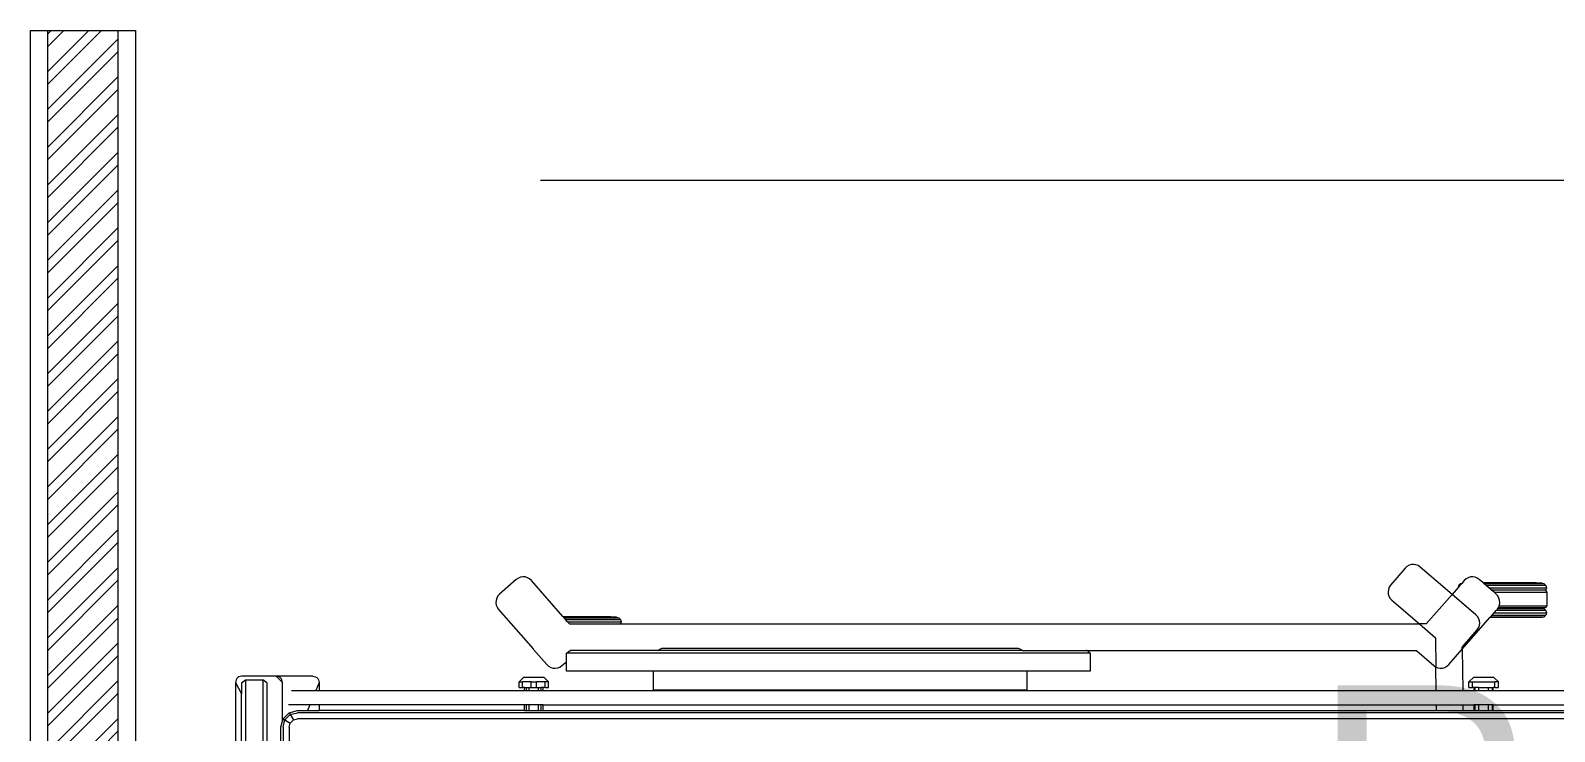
# Model space of a CAD drawing. Header units: millimetres. Extents: x -280308 to 6402717, y -14 to 2073074.
# Drawn here: x 9033 to 11210, y 489348 to 490348 of the extents above; entities that cross this region are included whole.
import ezdxf
from ezdxf.enums import TextEntityAlignment as Align

# ---------------------------------------------------------------- set-up
doc = ezdxf.new("R2010")
doc.units = ezdxf.units.MM
doc.layers.get('0').update_dxf_attribs({"lineweight": 0})
for name, color, linetype, lineweight in [('A-ALINE-3', 111, 'Continuous', 15), ('A-ALINE-6', 117, 'Continuous', 9), ('A-FURN-EQPM', 177, 'Continuous', 0), ('A-Z22-T-Anno_Text', 152, 'Continuous', 9)]:
    doc.layers.add(name, color=color, linetype=linetype, lineweight=lineweight)
doc.layers.add('A-FILL-1', color=7, linetype='Continuous', lineweight=0, true_color=0x454545)
doc.layers.add('A-TEXT', color=254, linetype='Continuous')
doc.styles.add('Annotative', font='arial.ttf', dxfattribs={"height": 1.25})
doc.styles.add('TGF_A', font='arial.ttf')

# ---------------------------------------------------------------- blocks, each defined once
blk = doc.blocks.new('A$C286adef0')
at = {"layer": 'A-FILL-1', "ltscale": 0.25}
h = blk.add_hatch(dxfattribs=at)
h.set_pattern_fill('ANSI32', color=256, scale=4, angle=180)
h.set_pattern_definition([(225, (159750.98, -38589.12), (26.940768, -26.940768), []), (225, (159733.02, -38589.12), (26.940768, -26.940768), [])])
h.paths.add_polyline_path([(55072.8, -12947), (55072.8, -10097), (55172.8, -10097), (55172.8, -12947)])
at = {"layer": 'A-ALINE-3', "linetype": 'Continuous'}
blk.add_lwpolyline([(55072.8, -12947), (55072.8, -10097), (55172.8, -10097), (55172.8, -12947)], close=True, dxfattribs=at)
at = {"layer": 'A-ALINE-6'}
blk.add_lwpolyline([(55047.8, -12947), (55047.8, -10097), (55197.8, -10097), (55197.8, -12947)], close=True, dxfattribs=at)
blk = doc.blocks.new('*U540')
at = {"lineweight": -2}
blk.add_line((19.23314, 0), (14.55073, 0), dxfattribs=at)
at = {"color": 7, "lineweight": -2, "style": 'TGF_A', "flags": 8}
for tag, height, p in [('NOTE1', 0.0625, (0, 0.3375)), ('DET', 0.09375, (0, 0.09612)), ('SHT', 0.075, (0, -0.10211)), ('NOTE2', 0.0625, (0, -0.39942))]:
    blk.add_attdef(tag, text='', height=height, dxfattribs=at).set_placement(p, align=Align.MIDDLE)
blk = doc.blocks.new('A$Cba193409')
at = {"layer": 'A-Z22-T-Anno_Text', "color": 7, "xscale": 4266.666666600002, "yscale": 4266.666666600002, "zscale": 4266.666666600002}
blk.add_blockref('*U540', (-74879.7, -8888.9), dxfattribs=at)
blk = doc.blocks.new('A$C872eac23')
at = {"color": 0, "linetype": 'ByBlock', "lineweight": -2}
for p, q in [((-0.5429, -0.0018), (-0.5426, 0.0002)), ((-0.5426, 0.0002), (-0.542, 0.0021)), ((-0.542, 0.0021), (-0.5409, 0.0037)), ((-0.5409, 0.0037), (-0.5396, 0.0051)), ((-0.5396, 0.0051), (-0.5379, 0.0061)), ((-0.5379, 0.0061), (-0.536, 0.0068)), ((-0.536, 0.0068), (-0.534, 0.007)), ((-0.534, 0.007), (-0.4063, 0.007)), ((-0.534, 0.007), (-0.518, -0.0014)), ((-0.5429, -0.0511), (-0.5429, -0.0018)), ((-0.5333, -0.0014), (-0.5378, -0.0071)), ((-0.5378, -0.0071), (-0.5378, -0.0321)), ((-0.5378, -0.0071), (0.5376, -0.0071)), ((-0.5333, -0.0014), (-0.518, -0.0014)), ((0.4222, -0.0014), (-0.518, -0.0014)), ((-0.5333, -0.0378), (-0.5378, -0.0321)), ((-0.5378, -0.0321), (0.5376, -0.0321)), ((-0.5333, -0.0378), (-0.4486, -0.0378)), ((-0.5429, -0.1034), (-0.5429, -0.0511)), ((-0.5426, -0.0531), (-0.5429, -0.0511)), ((-0.534, -0.06), (-0.5429, -0.0511)), ((-0.542, -0.055), (-0.5426, -0.0531)), ((-0.5409, -0.0566), (-0.542, -0.055)), ((-0.5396, -0.058), (-0.5409, -0.0566)), ((-0.5379, -0.0591), (-0.5396, -0.058)), ((-0.536, -0.0597), (-0.5379, -0.0591)), ((-0.534, -0.06), (-0.536, -0.0597)), ((-0.479, -0.06), (-0.534, -0.06)), ((-0.4821, -0.0608), (-0.4909, -0.0696)), ((-0.4805, -0.0636), (-0.4881, -0.0712)), ((-0.479, -0.06), (-0.4821, -0.0608)), ((-0.4821, -0.0608), (-0.4805, -0.0636)), ((-0.47, -0.0608), (-0.4805, -0.0636)), ((-0.4805, -0.0636), (-0.476, -0.0712)), ((-0.47, -0.0575), (-0.479, -0.06)), ((-0.4109, -0.0575), (-0.47, -0.0575)), ((-0.47, -0.0608), (0.4892, -0.0608)), ((-0.5224, -0.0729), (-0.5224, -0.1075)), ((-0.5019, -0.0991), (-0.5019, -0.0687)), ((-0.4909, -0.0696), (-0.4941, -0.0817)), ((-0.4941, -0.0817), (-0.4941, -0.0959)), ((-0.4909, -0.0696), (-0.4881, -0.0712)), ((-0.4881, -0.0712), (-0.4909, -0.0817)), ((-0.4909, -2.1111), (-0.4909, -0.0817)), ((-0.4881, -0.0712), (-0.4805, -0.0757)), ((-0.4805, -0.0757), (-0.4821, -0.0817)), ((-0.4821, -2.1111), (-0.4821, -0.0817)), ((-0.476, -0.0712), (-0.4805, -0.0757)), ((-0.47, -0.0696), (-0.476, -0.0712)), ((-0.47, -0.0696), (0.4892, -0.0696)), ((-0.5429, -0.1034), (-0.5426, -0.1054)), ((-0.5426, -0.1054), (-0.542, -0.1072)), ((-0.542, -0.1072), (-0.5409, -0.1089)), ((-0.534, -0.1122), (-0.5224, -0.1075)), ((-0.5224, -0.1075), (-0.5224, -0.1122)), ((-0.5019, -0.0991), (-0.4941, -0.0959)), ((-0.5019, -0.1122), (-0.5019, -0.0991)), ((-0.4941, -0.0959), (-0.4941, -0.1122)), ((-0.5409, -0.1089), (-0.5396, -0.1103)), ((-0.5396, -0.1103), (-0.5379, -0.1113)), ((-0.5379, -0.1113), (-0.536, -0.112)), ((-0.536, -0.112), (-0.534, -0.1122)), ((-0.534, -0.1122), (-0.5224, -0.1122)), ((-0.5224, -0.1122), (-0.5224, -0.4056)), ((-0.5019, -0.1122), (-0.4941, -0.1122)), ((-0.5019, -0.4056), (-0.5019, -0.1122)), ((-0.4941, -0.4056), (-0.4941, -0.1122)), ((-0.681, -0.3941), (-0.6601, -0.3701)), ((-0.6601, -0.3701), (-0.6575, -0.3677)), ((-0.6575, -0.3677), (-0.6545, -0.3661)), ((-0.6545, -0.3661), (-0.6512, -0.3651)), ((-0.6512, -0.3651), (-0.6479, -0.3649)), ((-0.6479, -0.3649), (-0.6445, -0.3654)), ((-0.6445, -0.3654), (-0.6414, -0.3667)), ((-0.6414, -0.3667), (-0.6384, -0.3687)), ((-0.6384, -0.3687), (-0.5819, -0.4181)), ((-0.6848, -0.4035), (-0.6843, -0.4002)), ((-0.6846, -0.4069), (-0.6848, -0.4035)), ((-0.6836, -0.4101), (-0.6846, -0.4069)), ((-0.6843, -0.4002), (-0.683, -0.397)), ((-0.6819, -0.4131), (-0.6836, -0.4101)), ((-0.683, -0.397), (-0.681, -0.3941)), ((-0.6796, -0.4157), (-0.6819, -0.4131)), ((-0.5348, -0.3981), (-0.5416, -0.405)), ((-0.5416, -0.405), (-0.5416, -0.4332)), ((-0.5267, -0.3981), (-0.5348, -0.3981)), ((-0.5348, -0.3981), (-0.5348, -0.403)), ((-0.5267, -0.403), (-0.5348, -0.403)), ((-0.5348, -0.4154), (-0.5348, -0.403)), ((-0.5267, -0.3981), (-0.5267, -0.403)), ((-0.5267, -0.4056), (-0.5267, -0.403)), ((-0.5224, -0.4056), (-0.5267, -0.4056)), ((-0.5267, -0.4056), (-0.5267, -0.4087)), ((-0.5224, -0.4087), (-0.5267, -0.4087)), ((-0.5267, -0.4087), (-0.5267, -0.4123)), ((-0.5224, -0.4123), (-0.5267, -0.4123)), ((-0.5267, -0.4123), (-0.5267, -0.4154)), ((-0.5224, -0.4056), (-0.5224, -0.4087)), ((-0.5224, -0.4087), (-0.5224, -0.4123)), ((-0.5224, -0.4123), (-0.5224, -0.4258)), ((-0.4941, -0.4056), (-0.5019, -0.4056)), ((-0.5019, -0.4087), (-0.5019, -0.4056)), ((-0.4941, -0.4087), (-0.5019, -0.4087)), ((-0.5019, -0.4123), (-0.5019, -0.4087)), ((-0.4941, -0.4123), (-0.5019, -0.4123)), ((-0.5019, -0.4258), (-0.5019, -0.4123)), ((-0.4941, -0.4056), (-0.4941, -0.4087)), ((-0.4941, -0.4087), (-0.4941, -0.4123)), ((-0.4941, -0.4123), (-0.4941, -0.4258)), ((-0.6281, -0.4607), (-0.6796, -0.4157)), ((-0.5819, -0.4181), (-0.5817, -0.4182)), ((-0.5819, -0.4181), (-0.5817, -0.4183)), ((-0.5817, -0.4183), (-0.5817, -0.4182)), ((-0.5817, -0.4182), (-0.5811, -0.4188)), ((-0.5817, -0.4183), (-0.5811, -0.4188)), ((-0.5811, -0.4188), (-0.5596, -0.4376)), ((-0.5348, -0.4401), (-0.5416, -0.4332)), ((-0.5267, -0.4154), (-0.5348, -0.4154)), ((-0.5348, -0.4154), (-0.5348, -0.4227)), ((-0.5267, -0.4227), (-0.5348, -0.4227)), ((-0.5348, -0.4352), (-0.5348, -0.4227)), ((-0.5267, -0.4352), (-0.5348, -0.4352)), ((-0.5348, -0.4401), (-0.5348, -0.4352)), ((-0.5267, -0.4154), (-0.5267, -0.4227)), ((-0.5267, -0.4227), (-0.5267, -0.4258)), ((-0.5224, -0.4258), (-0.5267, -0.4258)), ((-0.5267, -0.4258), (-0.5267, -0.4294)), ((-0.5224, -0.4294), (-0.5267, -0.4294)), ((-0.5267, -0.4326), (-0.5267, -0.4294)), ((-0.5224, -0.4326), (-0.5267, -0.4326)), ((-0.5267, -0.4352), (-0.5267, -0.4326)), ((-0.5267, -0.4352), (-0.5267, -0.4401)), ((-0.5224, -0.4258), (-0.5224, -0.4294)), ((-0.5224, -0.4294), (-0.5224, -0.4326)), ((-0.5224, -0.4326), (-0.5224, -1.7081)), ((-0.4941, -0.4258), (-0.5019, -0.4258)), ((-0.5019, -0.4294), (-0.5019, -0.4258)), ((-0.4941, -0.4294), (-0.5019, -0.4294)), ((-0.5019, -0.4326), (-0.5019, -0.4294)), ((-0.4941, -0.4326), (-0.5019, -0.4326)), ((-0.5019, -0.4326), (-0.5019, -1.7083)), ((-0.4941, -0.4258), (-0.4941, -0.4294)), ((-0.4941, -0.4294), (-0.4941, -0.4326)), ((-0.4941, -0.4326), (-0.4941, -1.7084)), ((-0.5596, -0.4376), (-0.5572, -0.4403)), ((-0.5561, -0.4564), (-0.5581, -0.4593)), ((-0.5572, -0.4403), (-0.5555, -0.4433)), ((-0.5549, -0.4532), (-0.5561, -0.4564)), ((-0.5555, -0.4433), (-0.5546, -0.4465)), ((-0.5544, -0.4498), (-0.5549, -0.4532)), ((-0.5546, -0.4465), (-0.5544, -0.4498)), ((-0.5267, -0.4401), (-0.5348, -0.4401)), ((-0.6272, -0.4615), (-0.6281, -0.4607)), ((-0.6281, -0.4607), (-0.6281, -0.5289)), ((-0.6264, -0.4622), (-0.6272, -0.4615)), ((-0.6272, -0.5292), (-0.6272, -0.4615)), ((-0.624, -0.4643), (-0.6264, -0.4622)), ((-0.6264, -0.4622), (-0.6264, -0.5406)), ((-0.6208, -0.4671), (-0.624, -0.4643)), ((-0.624, -0.4643), (-0.624, -0.543)), ((-0.6176, -0.4699), (-0.6208, -0.4671)), ((-0.6208, -0.4671), (-0.6208, -0.5438)), ((-0.6176, -0.4699), (-0.6176, -0.543)), ((-0.5757, -0.4657), (-0.5798, -0.471)), ((-0.5798, -0.5962), (-0.5798, -0.471)), ((-0.5637, -0.4657), (-0.5757, -0.4657)), ((-0.5757, -1.2141), (-0.5757, -0.4657)), ((-0.5581, -0.4593), (-0.5637, -0.4657)), ((-0.5502, -0.4657), (-0.5637, -0.4657)), ((-0.5502, -0.5902), (-0.5502, -0.4657)), ((-0.6281, -0.5289), (-0.6272, -0.5292)), ((-0.6272, -0.5374), (-0.6272, -0.5292)), ((-0.6272, -0.5374), (-0.6264, -0.5406)), ((-0.6264, -0.5406), (-0.624, -0.543)), ((-0.624, -0.543), (-0.6208, -0.5438)), ((-0.6208, -0.5438), (-0.6176, -0.543)), ((-0.6176, -0.543), (-0.6176, -1.6843)), ((-0.5828, -0.6024), (-0.5832, -0.6061)), ((-0.5832, -0.6061), (-0.5832, -1.1074)), ((-0.5816, -0.5991), (-0.5828, -0.6024)), ((-0.5798, -0.5962), (-0.5816, -0.5991)), ((-0.5798, -1.1173), (-0.5798, -0.5962)), ((-0.5231, -0.5902), (-0.5502, -0.5902)), ((-0.5502, -1.1233), (-0.5502, -0.5902)), ((-0.5231, -1.1233), (-0.5231, -0.5902)), ((-0.5832, -1.1074), (-0.5828, -1.1111)), ((-0.5828, -1.1111), (-0.5816, -1.1144)), ((-0.5816, -1.1144), (-0.5798, -1.1173)), ((-0.5798, -1.1173), (-0.5798, -1.2088)), ((-0.5502, -1.1233), (-0.5231, -1.1233)), ((-0.5502, -1.2141), (-0.5502, -1.1233)), ((-0.5795, -1.2092), (-0.5798, -1.2088)), ((-0.5795, -1.2092), (-0.5795, -1.6803)), ((-0.5757, -1.2141), (-0.5795, -1.2092)), ((-0.5757, -1.2141), (-0.5502, -1.2141)), ((-0.6972, -1.664), (-0.673, -1.6432)), ((-0.673, -1.6432), (-0.6701, -1.6413)), ((-0.6701, -1.6413), (-0.6669, -1.64)), ((-0.6669, -1.64), (-0.6636, -1.6396)), ((-0.6636, -1.6396), (-0.6602, -1.6398)), ((-0.6602, -1.6398), (-0.657, -1.6408)), ((-0.657, -1.6408), (-0.654, -1.6425)), ((-0.654, -1.6425), (-0.6514, -1.6449)), ((-0.6514, -1.6449), (-0.6176, -1.6843)), ((-0.7025, -1.6761), (-0.7023, -1.6728)), ((-0.702, -1.6794), (-0.7025, -1.6761)), ((-0.7023, -1.6728), (-0.7013, -1.6695)), ((-0.7013, -1.6695), (-0.6996, -1.6665)), ((-0.6996, -1.6665), (-0.6972, -1.664)), ((-0.7008, -1.6827), (-0.702, -1.6794)), ((-0.6988, -1.6856), (-0.7008, -1.6827)), ((-0.6598, -1.731), (-0.6988, -1.6856)), ((-0.6598, -1.731), (-0.6176, -1.6941)), ((-0.6176, -1.6843), (-0.5978, -1.7074)), ((-0.6176, -1.6941), (-0.6176, -1.6843)), ((-0.5795, -1.6803), (-0.5794, -1.6804)), ((-0.5794, -1.6804), (-0.5793, -1.6805)), ((-0.5794, -1.6804), (-0.5794, -1.6804)), ((-0.5793, -1.6805), (-0.5792, -1.6806)), ((-0.5792, -1.6806), (-0.5791, -1.6807)), ((-0.5792, -1.6806), (-0.5792, -1.6806)), ((-0.5791, -1.6807), (-0.5581, -1.7047)), ((-0.5791, -1.6807), (-0.5791, -1.6807)), ((-0.5978, -1.7074), (-0.556, -1.7078)), ((-0.5581, -1.7047), (-0.5561, -1.7076)), ((-0.5561, -1.7076), (-0.556, -1.7078)), ((-0.5224, -1.7081), (-0.556, -1.7078)), ((-0.556, -1.7078), (-0.5549, -1.7108)), ((-0.5546, -1.7175), (-0.5555, -1.7207)), ((-0.5549, -1.7108), (-0.5544, -1.7141)), ((-0.5544, -1.7141), (-0.5546, -1.7175)), ((-0.5224, -1.7081), (-0.5224, -1.7462)), ((-0.5019, -1.7083), (-0.4941, -1.7084)), ((-0.5019, -1.7083), (-0.5019, -1.7464)), ((-0.4941, -1.7084), (-0.4941, -1.7465)), ((-0.6749, -1.7426), (-0.6726, -1.7403)), ((-0.6726, -1.7403), (-0.6695, -1.7395)), ((-0.6726, -1.7421), (-0.6695, -1.7395)), ((-0.6726, -1.7403), (-0.6726, -1.7421)), ((-0.6695, -1.7395), (-0.6598, -1.731)), ((-0.6306, -1.7651), (-0.6598, -1.731)), ((-0.5596, -1.7263), (-0.5817, -1.7456)), ((-0.5572, -1.7237), (-0.5596, -1.7263)), ((-0.5555, -1.7207), (-0.5572, -1.7237)), ((-0.6848, -1.7605), (-0.6846, -1.7571)), ((-0.6843, -1.7638), (-0.6848, -1.7605)), ((-0.6846, -1.7571), (-0.6836, -1.7539)), ((-0.6836, -1.7539), (-0.6819, -1.7509)), ((-0.6819, -1.7509), (-0.6796, -1.7483)), ((-0.6796, -1.7483), (-0.6754, -1.7447)), ((-0.6754, -1.7447), (-0.6749, -1.7426)), ((-0.6754, -1.7447), (-0.6749, -1.7442)), ((-0.6749, -1.7442), (-0.6726, -1.7421)), ((-0.6749, -1.7426), (-0.6749, -1.7442)), ((-0.5817, -1.7456), (-0.6268, -1.7851)), ((-0.5848, -1.746), (-0.609, -1.7667)), ((-0.5847, -1.7459), (-0.5848, -1.746)), ((-0.5848, -1.746), (-0.5848, -1.746)), ((-0.5846, -1.7458), (-0.5847, -1.7459)), ((-0.5847, -1.7459), (-0.5847, -1.7459)), ((-0.5845, -1.7457), (-0.5846, -1.7458)), ((-0.5844, -1.7456), (-0.5845, -1.7457)), ((-0.5845, -1.7457), (-0.5845, -1.7457)), ((-0.5817, -1.7456), (-0.5844, -1.7456)), ((-0.5817, -1.7456), (-0.5224, -1.7462)), ((-0.5348, -1.7551), (-0.5416, -1.762)), ((-0.5416, -1.762), (-0.5416, -1.7903)), ((-0.5267, -1.7551), (-0.5348, -1.7551)), ((-0.5348, -1.7551), (-0.5348, -1.76)), ((-0.5267, -1.76), (-0.5348, -1.76)), ((-0.5348, -1.76), (-0.5348, -1.7922)), ((-0.5267, -1.7551), (-0.5267, -1.76)), ((-0.5267, -1.7626), (-0.5267, -1.76)), ((-0.5224, -1.7626), (-0.5267, -1.7626)), ((-0.5267, -1.7626), (-0.5267, -1.7634)), ((-0.5267, -1.7634), (-0.5224, -1.7634)), ((-0.5267, -1.7694), (-0.5267, -1.7634)), ((-0.5224, -1.7462), (-0.5224, -1.7626)), ((-0.5224, -1.7626), (-0.5224, -1.7634)), ((-0.5224, -1.7634), (-0.5224, -1.7694)), ((-0.5019, -1.7464), (-0.4941, -1.7465)), ((-0.5019, -1.7464), (-0.5019, -1.7626)), ((-0.4941, -1.7626), (-0.5019, -1.7626)), ((-0.5019, -1.7634), (-0.5019, -1.7626)), ((-0.5019, -1.7634), (-0.4941, -1.7634)), ((-0.5019, -1.7694), (-0.5019, -1.7634)), ((-0.4941, -1.7465), (-0.4941, -1.7626)), ((-0.4941, -1.7626), (-0.4941, -1.7634)), ((-0.4941, -1.7634), (-0.4941, -1.7694)), ((-0.683, -1.767), (-0.6843, -1.7638)), ((-0.681, -1.7699), (-0.683, -1.767)), ((-0.6766, -1.775), (-0.681, -1.7699)), ((-0.6758, -1.7759), (-0.6766, -1.775)), ((-0.6766, -1.775), (-0.6766, -1.851)), ((-0.6749, -1.7769), (-0.6758, -1.7759)), ((-0.6758, -1.8514), (-0.6758, -1.7759)), ((-0.6726, -1.7796), (-0.6749, -1.7769)), ((-0.6749, -1.8627), (-0.6749, -1.7769)), ((-0.6693, -1.7833), (-0.6726, -1.7796)), ((-0.6726, -1.8651), (-0.6726, -1.7796)), ((-0.6661, -1.7869), (-0.6693, -1.7833)), ((-0.6693, -1.7833), (-0.6693, -1.866)), ((-0.628, -1.7675), (-0.6306, -1.7651)), ((-0.625, -1.7692), (-0.628, -1.7675)), ((-0.6271, -1.7854), (-0.6279, -1.7861)), ((-0.6268, -1.7851), (-0.6271, -1.7854)), ((-0.6271, -1.7854), (-0.6271, -1.8511)), ((-0.6268, -1.851), (-0.6268, -1.7851)), ((-0.6218, -1.7702), (-0.625, -1.7692)), ((-0.6185, -1.7704), (-0.6218, -1.7702)), ((-0.6151, -1.77), (-0.6185, -1.7704)), ((-0.6119, -1.7687), (-0.6151, -1.77)), ((-0.609, -1.7667), (-0.6119, -1.7687)), ((-0.5224, -1.7694), (-0.5267, -1.7694)), ((-0.5267, -1.7694), (-0.5267, -1.7829)), ((-0.5224, -1.7829), (-0.5267, -1.7829)), ((-0.5267, -1.7829), (-0.5267, -1.7888)), ((-0.5224, -1.7694), (-0.5224, -1.7829)), ((-0.5224, -1.7829), (-0.5224, -1.7888)), ((-0.4941, -1.7694), (-0.5019, -1.7694)), ((-0.5019, -1.7829), (-0.5019, -1.7694)), ((-0.4941, -1.7829), (-0.5019, -1.7829)), ((-0.5019, -1.7888), (-0.5019, -1.7829)), ((-0.4941, -1.7694), (-0.4941, -1.7829)), ((-0.4941, -1.7829), (-0.4941, -1.7888)), ((-0.6656, -1.7875), (-0.6661, -1.7869)), ((-0.6661, -1.7869), (-0.6661, -1.8651)), ((-0.6627, -1.7909), (-0.6656, -1.7875)), ((-0.6656, -1.7912), (-0.6656, -1.7878)), ((-0.6601, -1.7938), (-0.6627, -1.7909)), ((-0.6627, -1.7909), (-0.6627, -1.8661)), ((-0.6575, -1.7962), (-0.6601, -1.7938)), ((-0.6545, -1.7979), (-0.6575, -1.7962)), ((-0.6512, -1.7988), (-0.6545, -1.7979)), ((-0.6479, -1.7991), (-0.6512, -1.7988)), ((-0.6445, -1.7986), (-0.6479, -1.7991)), ((-0.6434, -1.7981), (-0.6445, -1.7986)), ((-0.6414, -1.7973), (-0.6434, -1.7981)), ((-0.6434, -1.7981), (-0.6434, -1.8661)), ((-0.6404, -1.7967), (-0.6414, -1.7973)), ((-0.6399, -1.7963), (-0.6404, -1.7967)), ((-0.6404, -1.8528), (-0.6404, -1.7967)), ((-0.6391, -1.7957), (-0.6399, -1.7963)), ((-0.6399, -1.8528), (-0.6399, -1.7963)), ((-0.6384, -1.7953), (-0.6391, -1.7957)), ((-0.6391, -1.8627), (-0.6391, -1.7957)), ((-0.6367, -1.7938), (-0.6384, -1.7953)), ((-0.6335, -1.791), (-0.6367, -1.7938)), ((-0.6367, -1.8651), (-0.6367, -1.7938)), ((-0.6303, -1.7882), (-0.6335, -1.791)), ((-0.6335, -1.791), (-0.6335, -1.866)), ((-0.6279, -1.7861), (-0.6303, -1.7882)), ((-0.6303, -1.7882), (-0.6303, -1.8651)), ((-0.6279, -1.7861), (-0.6279, -1.8627)), ((-0.5348, -1.7971), (-0.5416, -1.7903)), ((-0.5267, -1.7922), (-0.5348, -1.7922)), ((-0.5348, -1.7971), (-0.5348, -1.7922)), ((-0.5267, -1.7971), (-0.5348, -1.7971)), ((-0.5224, -1.7888), (-0.5267, -1.7888)), ((-0.5267, -1.7888), (-0.5267, -1.7896)), ((-0.5224, -1.7896), (-0.5267, -1.7896)), ((-0.5267, -1.7922), (-0.5267, -1.7896)), ((-0.5267, -1.7922), (-0.5267, -1.7971)), ((-0.5224, -1.7888), (-0.5224, -1.7896)), ((-0.5224, -1.7896), (-0.5224, -2.0781)), ((-0.4941, -1.7888), (-0.5019, -1.7888)), ((-0.5019, -1.7896), (-0.5019, -1.7888)), ((-0.4941, -1.7896), (-0.5019, -1.7896)), ((-0.5019, -1.7896), (-0.5019, -2.0781)), ((-0.4941, -1.7888), (-0.4941, -1.7896)), ((-0.4941, -1.7896), (-0.4941, -2.0781)), ((-0.6766, -1.851), (-0.6758, -1.8514)), ((-0.6758, -1.8595), (-0.6758, -1.8514)), ((-0.6758, -1.8595), (-0.6749, -1.8627)), ((-0.6749, -1.8627), (-0.6726, -1.8651)), ((-0.6726, -1.8651), (-0.6693, -1.866)), ((-0.6693, -1.866), (-0.6661, -1.8651)), ((-0.6661, -1.8651), (-0.6653, -1.8643)), ((-0.6654, -1.8642), (-0.6653, -1.8643)), ((-0.6653, -1.8643), (-0.6627, -1.8661)), ((-0.6627, -1.8661), (-0.6434, -1.8661)), ((-0.6434, -1.8661), (-0.6404, -1.864)), ((-0.6404, -1.8528), (-0.6399, -1.8528)), ((-0.6404, -1.864), (-0.6404, -1.8528)), ((-0.6399, -1.8595), (-0.6399, -1.8528)), ((-0.6399, -1.8595), (-0.6391, -1.8627)), ((-0.6391, -1.8627), (-0.6367, -1.8651)), ((-0.6367, -1.8651), (-0.6335, -1.866)), ((-0.6335, -1.866), (-0.6303, -1.8651)), ((-0.6303, -1.8651), (-0.6279, -1.8627)), ((-0.6279, -1.8627), (-0.6271, -1.8595)), ((-0.6271, -1.8511), (-0.6268, -1.851)), ((-0.6271, -1.8511), (-0.6271, -1.8595))]:
    blk.add_line(p, q, dxfattribs=at)
blk = doc.blocks.new('A$C8aa274cb')
at = {"color": 0, "linetype": 'ByBlock', "lineweight": -2, "xscale": -1000.000000000026, "yscale": 1000.000000000026, "zscale": 1000.000000000008, "rotation": 90}
blk.add_blockref('A$C872eac23', (-13250, -10189.6), dxfattribs=at)
blk = doc.blocks.new('3')
at = {"ltscale": 0.25}
blk.add_blockref('A$C286adef0', (-46014.9, 500445.2), dxfattribs=at)
at = {"layer": 'A-FURN-EQPM', "color": 0, "linetype": 'ByBlock', "lineweight": -2, "ltscale": 0.25}
blk.add_blockref('A$Cba193409', (22557.9, 499023.3), dxfattribs=at)
at = {"layer": 'A-FURN-EQPM', "ltscale": 0.25}
blk.add_blockref('A$C8aa274cb', (22582.9, 499073.3), dxfattribs=at)
at = {"layer": 'A-TEXT', "ltscale": 0.25, "insert": (9612.4, 489413.5), "char_height": 267.3, "attachment_point": 1, "style": 'Annotative'}
blk.add_mtext_dynamic_manual_height_columns('\\pxqc;{\\fCentury Gothic|b0|i0|c0|p34;\\H1.25x;R. TINDAKAN\\P\\H0.8x;FFL +8.400}', width=5332.382, gutter_width=1670.6, heights=[0], dxfattribs=at)

msp = doc.modelspace()

# ---------------------------------------------------------------- block references
msp.add_blockref('3', (0, 0))

doc.saveas('drawing.dxf')
